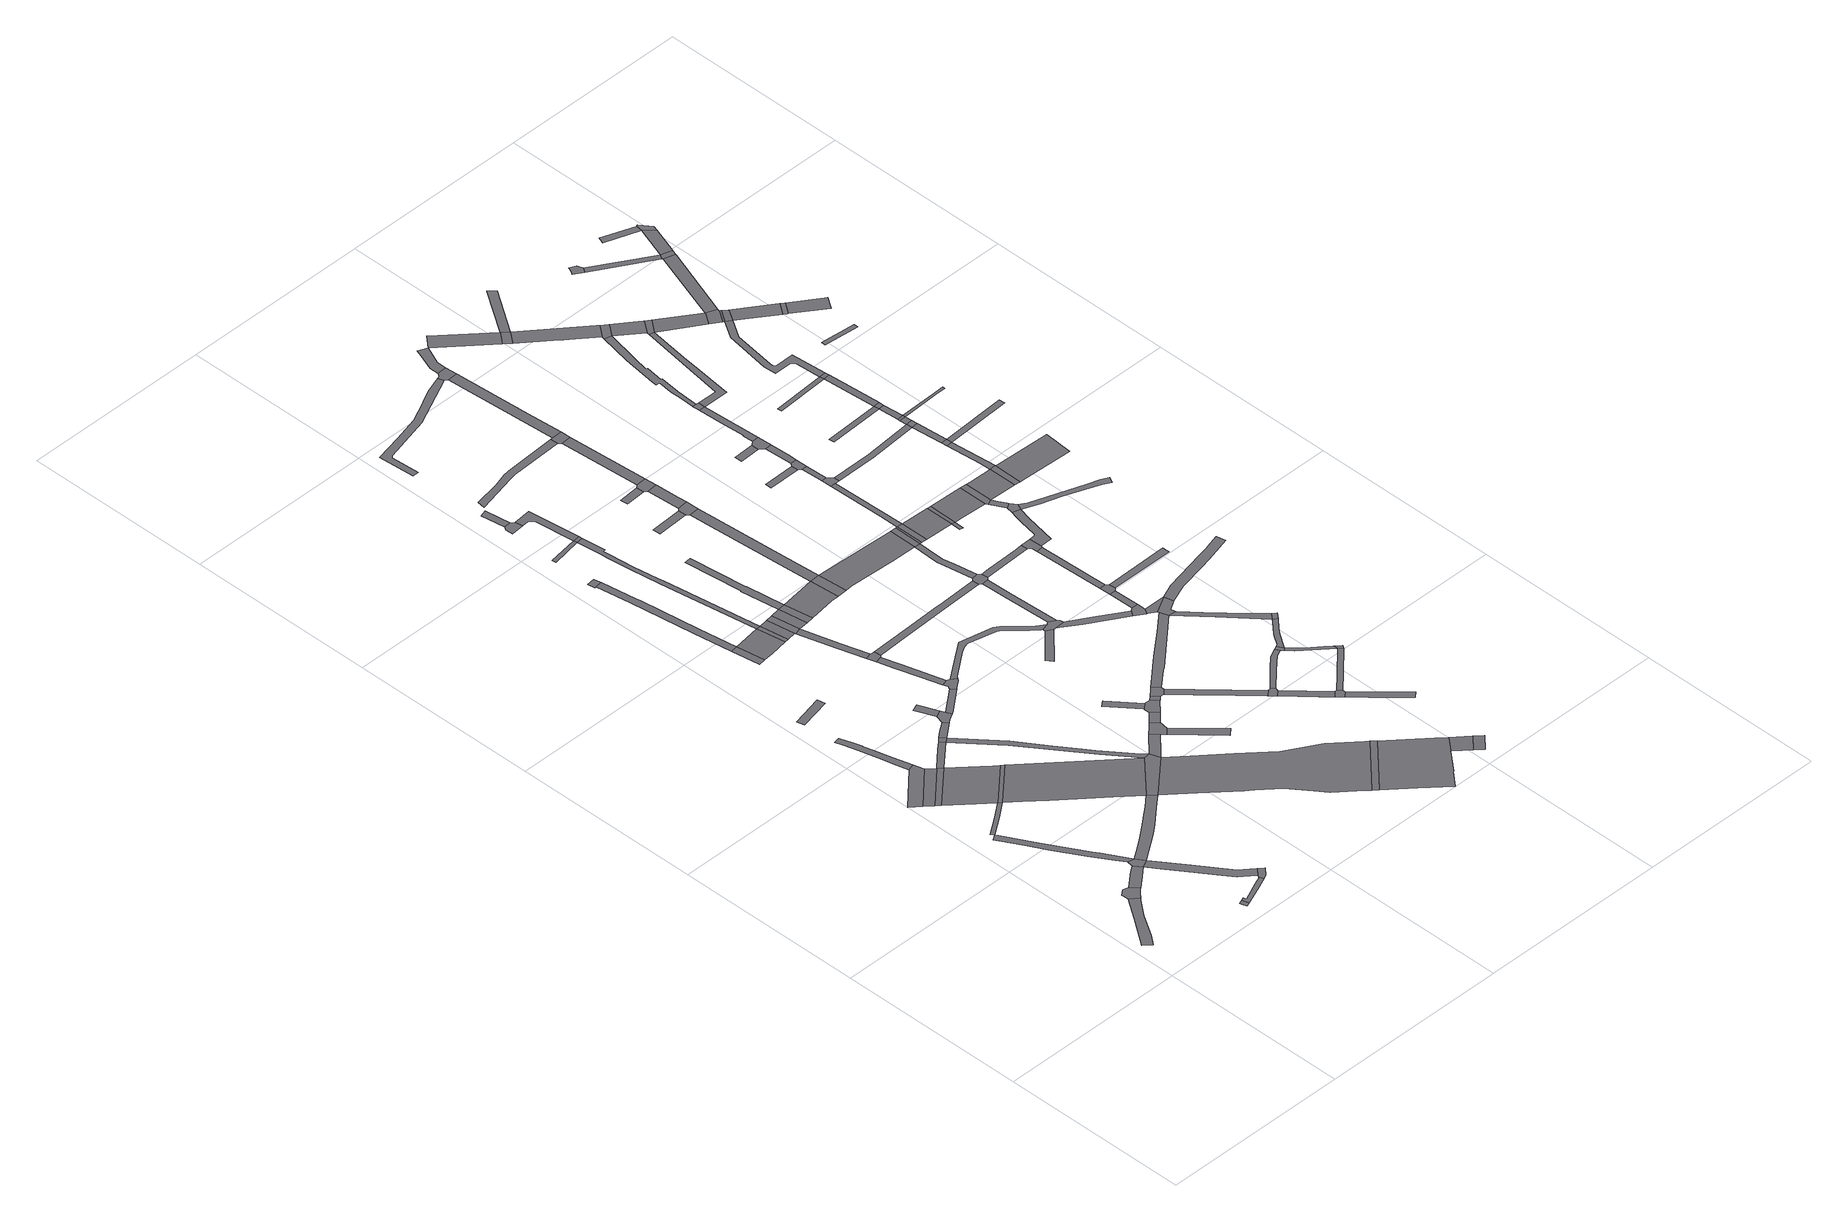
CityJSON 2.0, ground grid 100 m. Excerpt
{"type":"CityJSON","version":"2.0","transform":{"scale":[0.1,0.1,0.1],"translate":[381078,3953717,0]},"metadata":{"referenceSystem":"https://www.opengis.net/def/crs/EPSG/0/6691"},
"CityObjects":{
"road1":{"type":"Road","attributes":{"class":"1040","RoadStructureAttribute.sectionType":"1"},"geometry":[{"type":"MultiSurface","lod":"1","boundaries":[[[0,1,2,3,4,5,6,7]]]}]},
"road2":{"type":"Road","attributes":{"class":"1040","RoadStructureAttribute.sectionType":"4"},"geometry":[{"type":"MultiSurface","lod":"1","boundaries":[[[8,9,10,0,7,11,12,13,14]]]}]},
"road3":{"type":"Road","attributes":{"class":"1040","RoadStructureAttribute.sectionType":"1"},"geometry":[{"type":"MultiSurface","lod":"1","boundaries":[[[15,16,14,13,17,18]]]}]},
"road4":{"type":"Road","attributes":{"class":"1040","RoadStructureAttribute.sectionType":"1"},"geometry":[{"type":"MultiSurface","lod":"1","boundaries":[[[19,20,21,22,23,24,25,26,27,28,29,30,31,32]]]}]},
"road5":{"type":"Road","attributes":{"class":"1040","RoadStructureAttribute.sectionType":"1"},"geometry":[{"type":"MultiSurface","lod":"1","boundaries":[[[33,34,35,19,36,37]]]}]},
"road6":{"type":"Road","attributes":{"class":"1040","RoadStructureAttribute.sectionType":"4"},"geometry":[{"type":"MultiSurface","lod":"1","boundaries":[[[38,39,40,41,42]]]}]},
"road7":{"type":"Road","attributes":{"name":"都道8号","class":"1040","function":"3","usage":"1","RoadStructureAttribute.sectionType":"4"},"geometry":[{"type":"MultiSurface","lod":"1","boundaries":[[[43,44,45,46,47]]]}]},
"road8":{"type":"Road","attributes":{"class":"1040","RoadStructureAttribute.sectionType":"4"},"geometry":[{"type":"MultiSurface","lod":"1","boundaries":[[[26,15,18,48,27]]]}]},
"road9":{"type":"Road","attributes":{"name":"都道8号","class":"1040","function":"3","usage":"1","RoadStructureAttribute.sectionType":"1"},"geometry":[{"type":"MultiSurface","lod":"1","boundaries":[[[47,46,49,50]]]}]},
"road10":{"type":"Road","attributes":{"name":"都道8号","class":"1040","function":"3","usage":"1","RoadStructureAttribute.sectionType":"4"},"geometry":[{"type":"MultiSurface","lod":"1","boundaries":[[[50,49,51,52]]]}]},
"road11":{"type":"Road","attributes":{"class":"1040","RoadStructureAttribute.sectionType":"1"},"geometry":[{"type":"MultiSurface","lod":"1","boundaries":[[[53,54,55,56,38,42,57,58]]]}]},
"road12":{"type":"Road","attributes":{"class":"1040","RoadStructureAttribute.sectionType":"1"},"geometry":[{"type":"MultiSurface","lod":"1","boundaries":[[[48,18,59,60,61,62,63,64,65,66,67]]]}]},
"road13":{"type":"Road","attributes":{"class":"1040","RoadStructureAttribute.sectionType":"1"},"geometry":[{"type":"MultiSurface","lod":"1","boundaries":[[[68,69,70,71,72,73,44,43,74,75,76,77,78,79]]]}]},
"road14":{"type":"Road","attributes":{"name":"都道8号","class":"1040","function":"3","usage":"1","RoadStructureAttribute.sectionType":"1"},"geometry":[{"type":"MultiSurface","lod":"1","boundaries":[[[52,51,80,33,81,82]]]}]},
"road15":{"type":"Road","attributes":{"name":"都道8号","class":"1040","function":"3","usage":"1","RoadStructureAttribute.sectionType":"4"},"geometry":[{"type":"MultiSurface","lod":"1","boundaries":[[[81,33,37,83,84]]]}]},
"road16":{"type":"Road","attributes":{"class":"1040","RoadStructureAttribute.sectionType":"4"},"geometry":[{"type":"MultiSurface","lod":"1","boundaries":[[[65,64,53,58,85,86]]]}]},
"road17":{"type":"Road","attributes":{"class":"1040","RoadStructureAttribute.sectionType":"1"},"geometry":[{"type":"MultiSurface","lod":"1","boundaries":[[[87,88,89,90,91,92,93,27,48,94,95,96,97]]]}]},
"road18":{"type":"Road","attributes":{"class":"1040","RoadStructureAttribute.sectionType":"1"},"geometry":[{"type":"MultiSurface","lod":"1","boundaries":[[[98,99,100,101]]]}]},
"road19":{"type":"Road","attributes":{"class":"1040","RoadStructureAttribute.sectionType":"1"},"geometry":[{"type":"MultiSurface","lod":"1","boundaries":[[[102,103,104,50,52,105,106]]]}]},
"road20":{"type":"Road","attributes":{"class":"1040","RoadStructureAttribute.sectionType":"4"},"geometry":[{"type":"MultiSurface","lod":"1","boundaries":[[[107,108,102,106,109]]]}]},
"road21":{"type":"Road","attributes":{"name":"都道8号","class":"1040","function":"3","usage":"1","RoadStructureAttribute.sectionType":"1"},"geometry":[{"type":"MultiSurface","lod":"1","boundaries":[[[84,83,110,111,112,113,87,114,115]]]}]},
"road22":{"type":"Road","attributes":{"class":"1040","RoadStructureAttribute.sectionType":"1"},"geometry":[{"type":"MultiSurface","lod":"1","boundaries":[[[116,117,118,107,109,119]]]}]},
"road23":{"type":"Road","attributes":{"name":"都道8号","class":"1040","function":"3","usage":"1","RoadStructureAttribute.sectionType":"4"},"geometry":[{"type":"MultiSurface","lod":"1","boundaries":[[[120,121,122,123]]]}]},
"road24":{"type":"Road","attributes":{"class":"1040","RoadStructureAttribute.sectionType":"1"},"geometry":[{"type":"MultiSurface","lod":"1","boundaries":[[[124,125,126,127,128,129]]]}]},
"road25":{"type":"Road","attributes":{"class":"1040","RoadStructureAttribute.sectionType":"4"},"geometry":[{"type":"MultiSurface","lod":"1","boundaries":[[[128,127,116,119,130,131,132]]]}]},
"road26":{"type":"Road","attributes":{"class":"1040","RoadStructureAttribute.sectionType":"1"},"geometry":[{"type":"MultiSurface","lod":"1","boundaries":[[[109,106,133,134,114,135,136,137,138,139,140]]]}]},
"road27":{"type":"Road","attributes":{"class":"1040","RoadStructureAttribute.sectionType":"1"},"geometry":[{"type":"MultiSurface","lod":"1","boundaries":[[[141,142,143,144,121,120,145,146,147]]]}]},
"road28":{"type":"Road","attributes":{"name":"都道8号","class":"1040","function":"3","usage":"1","RoadStructureAttribute.sectionType":"1"},"geometry":[{"type":"MultiSurface","lod":"1","boundaries":[[[148,120,123,149,150]]]}]},
"road29":{"type":"Road","attributes":{"name":"都道8号","class":"1040","function":"3","usage":"1","RoadStructureAttribute.sectionType":"4"},"geometry":[{"type":"MultiSurface","lod":"1","boundaries":[[[135,114,87,97,151]]]}]},
"road30":{"type":"Road","attributes":{"class":"1040","RoadStructureAttribute.sectionType":"4"},"geometry":[{"type":"MultiSurface","lod":"1","boundaries":[[[152,153,154,142,141]]]}]},
"road31":{"type":"Road","attributes":{"class":"1040","RoadStructureAttribute.sectionType":"1"},"geometry":[{"type":"MultiSurface","lod":"1","boundaries":[[[155,156,132,131,157,158]]]}]},
"road32":{"type":"Road","attributes":{"name":"都道8号","class":"1040","function":"3","usage":"1","RoadStructureAttribute.sectionType":"4"},"geometry":[{"type":"MultiSurface","lod":"1","boundaries":[[[159,148,150,160]]]}]},
"road33":{"type":"Road","attributes":{"name":"都道8号","class":"1040","function":"3","usage":"1","RoadStructureAttribute.sectionType":"1"},"geometry":[{"type":"MultiSurface","lod":"1","boundaries":[[[161,159,160,162]]]}]},
"road34":{"type":"Road","attributes":{"class":"1040","RoadStructureAttribute.sectionType":"1"},"geometry":[{"type":"MultiSurface","lod":"1","boundaries":[[[163,164,165,166,167,168,169]]]}]},
"road35":{"type":"Road","attributes":{"class":"1040","RoadStructureAttribute.sectionType":"1"},"geometry":[{"type":"MultiSurface","lod":"1","boundaries":[[[170,171,172,173,174,175]]]}]},
"road36":{"type":"Road","attributes":{"class":"1040","RoadStructureAttribute.sectionType":"4"},"geometry":[{"type":"MultiSurface","lod":"1","boundaries":[[[175,174,164,163,176,177,178]]]}]},
"road37":{"type":"Road","attributes":{"class":"1040","RoadStructureAttribute.sectionType":"1"},"geometry":[{"type":"MultiSurface","lod":"1","boundaries":[[[179,180,181,182]]]}]},
"road38":{"type":"Road","attributes":{"class":"1040","RoadStructureAttribute.sectionType":"4"},"geometry":[{"type":"MultiSurface","lod":"1","boundaries":[[[168,167,183,155,158,184,185,186,187]]]}]},
"road39":{"type":"Road","attributes":{"name":"都道8号","class":"1040","function":"3","usage":"1","RoadStructureAttribute.sectionType":"4"},"geometry":[{"type":"MultiSurface","lod":"1","boundaries":[[[188,161,162,172,171]]]}]},
"road40":{"type":"Road","attributes":{"class":"1040","RoadStructureAttribute.sectionType":"1"},"geometry":[{"type":"MultiSurface","lod":"1","boundaries":[[[189,182,190,191,192,193,148,159,194,195,196,197,198,199]]]}]},
"road41":{"type":"Road","attributes":{"class":"1040","RoadStructureAttribute.sectionType":"4"},"geometry":[{"type":"MultiSurface","lod":"1","boundaries":[[[200,201,202,203,204,205,206]]]}]},
"road42":{"type":"Road","attributes":{"class":"1040","RoadStructureAttribute.sectionType":"1"},"geometry":[{"type":"MultiSurface","lod":"1","boundaries":[[[207,135,151,208,209,210,211,212]]]}]},
"road43":{"type":"Road","attributes":{"name":"都道8号","class":"1040","function":"3","usage":"1","RoadStructureAttribute.sectionType":"1"},"geometry":[{"type":"MultiSurface","lod":"1","boundaries":[[[213,188,171,214]]]}]},
"road44":{"type":"Road","attributes":{"class":"1040","RoadStructureAttribute.sectionType":"1"},"geometry":[{"type":"MultiSurface","lod":"1","boundaries":[[[215,216,201,200]]]}]},
"road45":{"type":"Road","attributes":{"class":"1040","RoadStructureAttribute.sectionType":"1"},"geometry":[{"type":"MultiSurface","lod":"1","boundaries":[[[217,206,205,218,219,179,220]]]}]},
"road46":{"type":"Road","attributes":{"class":"1040","RoadStructureAttribute.sectionType":"4"},"geometry":[{"type":"MultiSurface","lod":"1","boundaries":[[[220,179,182,189]]]}]},
"road47":{"type":"Road","attributes":{"name":"都道8号","class":"1040","function":"3","usage":"1","RoadStructureAttribute.sectionType":"4"},"geometry":[{"type":"MultiSurface","lod":"1","boundaries":[[[221,213,214,222]]]}]},
"road48":{"type":"Road","attributes":{"name":"都道8号","class":"1040","function":"3","usage":"1","RoadStructureAttribute.sectionType":"1"},"geometry":[{"type":"MultiSurface","lod":"1","boundaries":[[[151,97,223,224,225,226,227,228,229,230,231,232,233,234,235,236]]]}]},
"road49":{"type":"Road","attributes":{"class":"1040","RoadStructureAttribute.sectionType":"4"},"geometry":[{"type":"MultiSurface","lod":"1","boundaries":[[[237,238,207,212,239,240,241]]]}]},
"road50":{"type":"Road","attributes":{"class":"1040","RoadStructureAttribute.sectionType":"1"},"geometry":[{"type":"MultiSurface","lod":"1","boundaries":[[[242,243,244,245,213,221,246,247]]]}]},
"road51":{"type":"Road","attributes":{"name":"都道8号","class":"1040","function":"3","usage":"1","RoadStructureAttribute.sectionType":"1"},"geometry":[{"type":"MultiSurface","lod":"1","boundaries":[[[248,221,222,249,250]]]}]},
"road52":{"type":"Road","attributes":{"class":"1040","RoadStructureAttribute.sectionType":"1"},"geometry":[{"type":"MultiSurface","lod":"1","boundaries":[[[251,237,241,252]]]}]},
"road53":{"type":"Road","attributes":{"class":"1040","RoadStructureAttribute.sectionType":"1"},"geometry":[{"type":"MultiSurface","lod":"1","boundaries":[[[240,239,253,254]]]}]},
"road54":{"type":"Road","attributes":{"class":"1040","RoadStructureAttribute.sectionType":"1"},"geometry":[{"type":"MultiSurface","lod":"1","boundaries":[[[255,256,257,258]]]}]},
"road55":{"type":"Road","attributes":{"class":"1040","RoadStructureAttribute.sectionType":"4"},"geometry":[{"type":"MultiSurface","lod":"1","boundaries":[[[258,257,259,251,252,260,261,262]]]}]},
"road56":{"type":"Road","attributes":{"class":"1040","RoadStructureAttribute.sectionType":"1"},"geometry":[{"type":"MultiSurface","lod":"1","boundaries":[[[263,264,187,186,265,266,267,268,269,270,271,272,273,274,275,276,277,278,279]]]}]},
"road57":{"type":"Road","attributes":{"class":"1040","RoadStructureAttribute.sectionType":"1"},"geometry":[{"type":"MultiSurface","lod":"1","boundaries":[[[280,262,261,281]]]}]},
"road58":{"type":"Road","attributes":{"name":"都道8号","class":"1040","function":"3","usage":"1","RoadStructureAttribute.sectionType":"4"},"geometry":[{"type":"MultiSurface","lod":"1","boundaries":[[[282,248,250,283]]]}]},
"road59":{"type":"Road","attributes":{"class":"1040","RoadStructureAttribute.sectionType":"1"},"geometry":[{"type":"MultiSurface","lod":"1","boundaries":[[[284,285,286,287,288,177,176,289,290,291]]]}]},
"road60":{"type":"Road","attributes":{"class":"1040","RoadStructureAttribute.sectionType":"4"},"geometry":[{"type":"MultiSurface","lod":"1","boundaries":[[[292,293,280,281,294,295,296]]]}]},
"road61":{"type":"Road","attributes":{"class":"1040","RoadStructureAttribute.sectionType":"1"},"geometry":[{"type":"MultiSurface","lod":"1","boundaries":[[[297,298,299,300,301,302,303,304,305]]]}]},
"road62":{"type":"Road","attributes":{"name":"都道8号","class":"1040","function":"3","usage":"1","RoadStructureAttribute.sectionType":"4"},"geometry":[{"type":"MultiSurface","lod":"1","boundaries":[[[231,230,306,307]]]}]},
"road63":{"type":"Road","attributes":{"class":"1040","RoadStructureAttribute.sectionType":"1"},"geometry":[{"type":"MultiSurface","lod":"1","boundaries":[[[308,309,310,311]]]}]},
"road64":{"type":"Road","attributes":{"class":"1040","RoadStructureAttribute.sectionType":"1"},"geometry":[{"type":"MultiSurface","lod":"1","boundaries":[[[312,313,314,315,316,248,282,317,318]]]}]},
"road65":{"type":"Road","attributes":{"class":"1040","RoadStructureAttribute.sectionType":"1"},"geometry":[{"type":"MultiSurface","lod":"1","boundaries":[[[319,320,321,322]]]}]},
"road66":{"type":"Road","attributes":{"class":"1040","RoadStructureAttribute.sectionType":"1"},"geometry":[{"type":"MultiSurface","lod":"1","boundaries":[[[323,324,325,326,327,328,329,330,331,332,333,334,335]]]}]},
"road67":{"type":"Road","attributes":{"name":"都道8号","class":"1040","function":"3","usage":"1","RoadStructureAttribute.sectionType":"1"},"geometry":[{"type":"MultiSurface","lod":"1","boundaries":[[[307,306,336,337,338,339,340,341,342,343,344,345,346,347]]]}]},
"road68":{"type":"Road","attributes":{"class":"1040","RoadStructureAttribute.sectionType":"1"},"geometry":[{"type":"MultiSurface","lod":"1","boundaries":[[[348,349,350,351]]]}]},
"road69":{"type":"Road","attributes":{"class":"1040","RoadStructureAttribute.sectionType":"1"},"geometry":[{"type":"MultiSurface","lod":"1","boundaries":[[[295,294,352,353,354,355,356]]]}]},
"road70":{"type":"Road","attributes":{"class":"1040","RoadStructureAttribute.sectionType":"4"},"geometry":[{"type":"MultiSurface","lod":"1","boundaries":[[[357,358,308,311,313,312]]]}]},
"road71":{"type":"Road","attributes":{"class":"1040","RoadStructureAttribute.sectionType":"1"},"geometry":[{"type":"MultiSurface","lod":"1","boundaries":[[[359,360,358,357,361]]]}]},
"road72":{"type":"Road","attributes":{"class":"1040","RoadStructureAttribute.sectionType":"4"},"geometry":[{"type":"MultiSurface","lod":"1","boundaries":[[[362,274,273,319,322,363,364,365,366]]]}]},
"road73":{"type":"Road","attributes":{"class":"1040","RoadStructureAttribute.sectionType":"4"},"geometry":[{"type":"MultiSurface","lod":"1","boundaries":[[[367,368,348,351,360,359]]]}]},
"road74":{"type":"Road","attributes":{"name":"都道8号","class":"1040","function":"3","usage":"1","RoadStructureAttribute.sectionType":"1"},"geometry":[{"type":"MultiSurface","lod":"1","boundaries":[[[282,283,369,370,371,372,373]]]}]},
"road75":{"type":"Road","attributes":{"class":"1040","RoadStructureAttribute.sectionType":"4"},"geometry":[{"type":"MultiSurface","lod":"1","boundaries":[[[374,375,376,355,354,377,378,379,380,381]]]}]},
"road76":{"type":"Road","attributes":{"class":"1040","RoadStructureAttribute.sectionType":"1"},"geometry":[{"type":"MultiSurface","lod":"1","boundaries":[[[382,383,384,385,292,296,386,387,388,389]]]}]},
"road77":{"type":"Road","attributes":{"class":"1040","RoadStructureAttribute.sectionType":"1"},"geometry":[{"type":"MultiSurface","lod":"1","boundaries":[[[390,391,368,367]]]}]},
"road78":{"type":"Road","attributes":{"class":"1040","RoadStructureAttribute.sectionType":"1"},"geometry":[{"type":"MultiSurface","lod":"1","boundaries":[[[392,393,394,362,366,395]]]}]},
"road79":{"type":"Road","attributes":{"class":"1040","RoadStructureAttribute.sectionType":"1"},"geometry":[{"type":"MultiSurface","lod":"1","boundaries":[[[380,379,396,397,398]]]}]},
"road80":{"type":"Road","attributes":{"class":"1040","RoadStructureAttribute.sectionType":"1"},"geometry":[{"type":"MultiSurface","lod":"1","boundaries":[[[364,363,399,400,401,402,403]]]}]},
"road81":{"type":"Road","attributes":{"class":"1040","RoadStructureAttribute.sectionType":"4"},"geometry":[{"type":"MultiSurface","lod":"1","boundaries":[[[404,405,297,305,391,390]]]}]},
"road82":{"type":"Road","attributes":{"name":"都道8号","class":"1040","function":"3","RoadStructureAttribute.sectionType":"1"},"geometry":[{"type":"MultiSurface","lod":"1","boundaries":[[[346,345,406,407,408]]]}]},
"road83":{"type":"Road","attributes":{"class":"1040","RoadStructureAttribute.sectionType":"4"},"geometry":[{"type":"MultiSurface","lod":"1","boundaries":[[[409,410,284,291,393,392,411,412]]]}]},
"road84":{"type":"Road","attributes":{"class":"1040","RoadStructureAttribute.sectionType":"1"},"geometry":[{"type":"MultiSurface","lod":"1","boundaries":[[[413,371,414,415,416,410,409,417,418,419,420]]]}]},
"road85":{"type":"Road","attributes":{"name":"都道8号","class":"1040","function":"3","RoadStructureAttribute.sectionType":"4"},"geometry":[{"type":"MultiSurface","lod":"1","boundaries":[[[408,407,421,422,423]]]}]},
"road86":{"type":"Road","attributes":{"class":"1040","RoadStructureAttribute.sectionType":"4"},"geometry":[{"type":"MultiSurface","lod":"1","boundaries":[[[424,398,397,425,426,427]]]}]},
"road87":{"type":"Road","attributes":{"class":"1040","RoadStructureAttribute.sectionType":"1"},"geometry":[{"type":"MultiSurface","lod":"1","boundaries":[[[428,429,430,431,432,374,381,433,434,435,436]]]}]},
"road88":{"type":"Road","attributes":{"class":"1040","RoadStructureAttribute.sectionType":"1"},"geometry":[{"type":"MultiSurface","lod":"1","boundaries":[[[437,438,405,404,439]]]}]},
"road89":{"type":"Road","attributes":{"name":"都道8号","class":"1040","function":"3","usage":"1","RoadStructureAttribute.sectionType":"4"},"geometry":[{"type":"MultiSurface","lod":"1","boundaries":[[[372,371,413,440]]]}]},
"road90":{"type":"Road","attributes":{"name":"都道8号","class":"1040","function":"3","usage":"1","RoadStructureAttribute.sectionType":"1"},"geometry":[{"type":"MultiSurface","lod":"1","boundaries":[[[440,413,441,442]]]}]},
"road91":{"type":"Road","attributes":{"class":"1040","RoadStructureAttribute.sectionType":"1"},"geometry":[{"type":"MultiSurface","lod":"1","boundaries":[[[426,425,443,444,445,446]]]}]},
"road92":{"type":"Road","attributes":{"class":"1040","RoadStructureAttribute.sectionType":"4"},"geometry":[{"type":"MultiSurface","lod":"1","boundaries":[[[447,448,402,401,449,450]]]}]},
"road93":{"type":"Road","attributes":{"class":"1040","RoadStructureAttribute.sectionType":"4"},"geometry":[{"type":"MultiSurface","lod":"1","boundaries":[[[451,452,453,323,335,438,437]]]}]},
"road94":{"type":"Road","attributes":{"name":"都道8号","class":"1040","function":"3","usage":"1","RoadStructureAttribute.sectionType":"4"},"geometry":[{"type":"MultiSurface","lod":"1","boundaries":[[[442,441,454,455]]]}]},
"road95":{"type":"Road","attributes":{"class":"1040","RoadStructureAttribute.sectionType":"1"},"geometry":[{"type":"MultiSurface","lod":"1","boundaries":[[[456,457,458,412,411,459,460]]]}]},
"road96":{"type":"Road","attributes":{"class":"1040","RoadStructureAttribute.sectionType":"1"},"geometry":[{"type":"MultiSurface","lod":"1","boundaries":[[[461,462,448,447]]]}]},
"road97":{"type":"Road","attributes":{"class":"1040","RoadStructureAttribute.sectionType":"4"},"geometry":[{"type":"MultiSurface","lod":"1","boundaries":[[[463,428,436,464,465]]]}]},
"road98":{"type":"Road","attributes":{"class":"1040","RoadStructureAttribute.sectionType":"1"},"geometry":[{"type":"MultiSurface","lod":"1","boundaries":[[[466,467,468,452,451,469,470]]]}]},
"road99":{"type":"Road","attributes":{"class":"1040","RoadStructureAttribute.sectionType":"1"},"geometry":[{"type":"MultiSurface","lod":"1","boundaries":[[[471,472,424,427,473,474]]]}]},
"road100":{"type":"Road","attributes":{"class":"1040","RoadStructureAttribute.sectionType":"1"},"geometry":[{"type":"MultiSurface","lod":"1","boundaries":[[[450,449,475,476,477,478]]]}]},
"road101":{"type":"Road","attributes":{"class":"1040","RoadStructureAttribute.sectionType":"4"},"geometry":[{"type":"MultiSurface","lod":"1","boundaries":[[[479,480,462,461,481,482,483]]]}]},
"road102":{"type":"Road","attributes":{"class":"1040","RoadStructureAttribute.sectionType":"1"},"geometry":[{"type":"MultiSurface","lod":"1","boundaries":[[[484,485,486,487]]]}]},
"road103":{"type":"Road","attributes":{"class":"1040","RoadStructureAttribute.sectionType":"1"},"geometry":[{"type":"MultiSurface","lod":"1","boundaries":[[[488,489,490,442,455]]]}]},
"road104":{"type":"Road","attributes":{"class":"1040","RoadStructureAttribute.sectionType":"4"},"geometry":[{"type":"MultiSurface","lod":"1","boundaries":[[[477,476,382,389,491,492,493]]]}]},
"road105":{"type":"Road","attributes":{"name":"都道8号","class":"1040","function":"3","usage":"1","RoadStructureAttribute.sectionType":"1"},"geometry":[{"type":"MultiSurface","lod":"1","boundaries":[[[455,454,494,495]]]}]},
"road106":{"type":"Road","attributes":{"class":"1040","RoadStructureAttribute.sectionType":"1"},"geometry":[{"type":"MultiSurface","lod":"1","boundaries":[[[496,497,480,479]]]}]},
"road107":{"type":"Road","attributes":{"class":"1040","RoadStructureAttribute.sectionType":"1"},"geometry":[{"type":"MultiSurface","lod":"1","boundaries":[[[465,464,498,471,499,500,501,502]]]}]},
"road108":{"type":"Road","attributes":{"class":"1040","RoadStructureAttribute.sectionType":"1"},"geometry":[{"type":"MultiSurface","lod":"1","boundaries":[[[494,503,504,505]]]}]},
"road109":{"type":"Road","attributes":{"class":"1040","RoadStructureAttribute.sectionType":"1"},"geometry":[{"type":"MultiSurface","lod":"1","boundaries":[[[389,506,507,508,509,510,511,512,491]]]}]},
"road110":{"type":"Road","attributes":{"class":"1040","RoadStructureAttribute.sectionType":"1"},"geometry":[{"type":"MultiSurface","lod":"1","boundaries":[[[513,514,515,516]]]}]},
"road111":{"type":"Road","attributes":{"class":"1040","RoadStructureAttribute.sectionType":"4"},"geometry":[{"type":"MultiSurface","lod":"1","boundaries":[[[517,518,489,488,519,520]]]}]},
"road112":{"type":"Road","attributes":{"class":"1040","RoadStructureAttribute.sectionType":"1"},"geometry":[{"type":"MultiSurface","lod":"1","boundaries":[[[508,521,522,523,524,463,465,525,526,527]]]}]},
"road113":{"type":"Road","attributes":{"class":"1040","RoadStructureAttribute.sectionType":"1"},"geometry":[{"type":"MultiSurface","lod":"1","boundaries":[[[528,529,530,518,517]]]}]},
"road114":{"type":"Road","attributes":{"name":"都道8号","class":"1040","function":"3","usage":"1","RoadStructureAttribute.sectionType":"4"},"geometry":[{"type":"MultiSurface","lod":"1","boundaries":[[[495,494,505,531]]]}]},
"road115":{"type":"Road","attributes":{"class":"1040","RoadStructureAttribute.sectionType":"4"},"geometry":[{"type":"MultiSurface","lod":"1","boundaries":[[[532,456,460,533,497,496,534]]]}]},
"road116":{"type":"Road","attributes":{"class":"1040","RoadStructureAttribute.sectionType":"4"},"geometry":[{"type":"MultiSurface","lod":"1","boundaries":[[[535,536,484,487,529,528]]]}]},
"road117":{"type":"Road","attributes":{"class":"1040","RoadStructureAttribute.sectionType":"4"},"geometry":[{"type":"MultiSurface","lod":"1","boundaries":[[[499,471,474,537]]]}]},
"road118":{"type":"Road","attributes":{"class":"1040","RoadStructureAttribute.sectionType":"1"},"geometry":[{"type":"MultiSurface","lod":"1","boundaries":[[[538,539,536,535,540]]]}]},
"road119":{"type":"Road","attributes":{"class":"1040","RoadStructureAttribute.sectionType":"4"},"geometry":[{"type":"MultiSurface","lod":"1","boundaries":[[[541,542,543,513,516,539,538]]]}]},
"road120":{"type":"Road","attributes":{"class":"1040","RoadStructureAttribute.sectionType":"1"},"geometry":[{"type":"MultiSurface","lod":"1","boundaries":[[[544,470,545,546,547]]]}]},
"road121":{"type":"Road","attributes":{"class":"1040","RoadStructureAttribute.sectionType":"4"},"geometry":[{"type":"MultiSurface","lod":"1","boundaries":[[[509,508,527,548]]]}]},
"road122":{"type":"Road","attributes":{"class":"1040","RoadStructureAttribute.sectionType":"1"},"geometry":[{"type":"MultiSurface","lod":"1","boundaries":[[[549,482,481,550]]]}]},
"road123":{"type":"Road","attributes":{"name":"都道8号","class":"1040","function":"3","usage":"1","RoadStructureAttribute.sectionType":"1"},"geometry":[{"type":"MultiSurface","lod":"1","boundaries":[[[531,505,551,552,553]]]}]},
"road124":{"type":"Road","attributes":{"class":"1040","RoadStructureAttribute.sectionType":"1"},"geometry":[{"type":"MultiSurface","lod":"1","boundaries":[[[554,555,556,557,558,532,534,559,560,561]]]}]},
"road125":{"type":"Road","attributes":{"class":"1040","RoadStructureAttribute.sectionType":"1"},"geometry":[{"type":"MultiSurface","lod":"1","boundaries":[[[562,563,564,565,566,542,541,567]]]}]},
"road126":{"type":"Road","attributes":{"class":"1040","RoadStructureAttribute.sectionType":"4"},"geometry":[{"type":"MultiSurface","lod":"1","boundaries":[[[568,569,570,563,562,571,572]]]}]},
"road127":{"type":"Road","attributes":{"class":"1040","RoadStructureAttribute.sectionType":"4"},"geometry":[{"type":"MultiSurface","lod":"1","boundaries":[[[546,545,573,574,575]]]}]},
"road128":{"type":"Road","attributes":{"class":"1040","RoadStructureAttribute.sectionType":"1"},"geometry":[{"type":"MultiSurface","lod":"1","boundaries":[[[576,577,578,579,580,581]]]}]},
"road129":{"type":"Road","attributes":{"class":"1040","RoadStructureAttribute.sectionType":"4"},"geometry":[{"type":"MultiSurface","lod":"1","boundaries":[[[579,578,554,561,582]]]}]},
"road130":{"type":"Road","attributes":{"name":"都道8号","class":"1040","function":"3","usage":"1","RoadStructureAttribute.sectionType":"4"},"geometry":[{"type":"MultiSurface","lod":"1","boundaries":[[[553,552,577,576,583]]]}]},
"road131":{"type":"Road","attributes":{"class":"1040","RoadStructureAttribute.sectionType":"1"},"geometry":[{"type":"MultiSurface","lod":"1","boundaries":[[[584,585,586,587,588,477,493,589,590,591,592,593]]]}]},
"road132":{"type":"Road","attributes":{"class":"1040","RoadStructureAttribute.sectionType":"1"},"geometry":[{"type":"MultiSurface","lod":"1","boundaries":[[[594,595,520,519,596,597]]]}]},
"road133":{"type":"Road","attributes":{"class":"1040","RoadStructureAttribute.sectionType":"1"},"geometry":[{"type":"MultiSurface","lod":"1","boundaries":[[[598,599,600,601,602,603,604,568,572,605,606,607,608,609,610,611]]]}]},
"road134":{"type":"Road","attributes":{"name":"都道8号","class":"1040","function":"3","usage":"1","RoadStructureAttribute.sectionType":"1"},"geometry":[{"type":"MultiSurface","lod":"1","boundaries":[[[583,576,612,613,614]]]}]},
"road135":{"type":"Road","attributes":{"class":"1040","RoadStructureAttribute.sectionType":"1"},"geometry":[{"type":"MultiSurface","lod":"1","boundaries":[[[575,574,615,616,617,618,619,620,621]]]}]},
"road136":{"type":"Road","attributes":{"class":"1040","RoadStructureAttribute.sectionType":"1"},"geometry":[{"type":"MultiSurface","lod":"1","boundaries":[[[622,546,575,623]]]}]},
"road137":{"type":"Road","attributes":{"class":"1040","RoadStructureAttribute.sectionType":"1"},"geometry":[{"type":"MultiSurface","lod":"1","boundaries":[[[624,625,626,571,562,627,628,629,630,631]]]}]},
"road138":{"type":"Road","attributes":{"class":"1040","RoadStructureAttribute.sectionType":"1"},"geometry":[{"type":"MultiSurface","lod":"1","boundaries":[[[632,633,634,635]]]}]},
"road139":{"type":"Road","attributes":{"name":"都道8号","class":"1040","function":"3","usage":"1","RoadStructureAttribute.sectionType":"4"},"geometry":[{"type":"MultiSurface","lod":"1","boundaries":[[[636,613,612,637,638]]]}]},
"road140":{"type":"Road","attributes":{"class":"1040","RoadStructureAttribute.sectionType":"1"},"geometry":[{"type":"MultiSurface","lod":"1","boundaries":[[[582,561,639,640,641,642,643,644,645,646,647,648,649]]]}]},
"road141":{"type":"Road","attributes":{"class":"1040","RoadStructureAttribute.sectionType":"1"},"geometry":[{"type":"MultiSurface","lod":"1","boundaries":[[[650,651,652,653,613,636]]]}]},
"road142":{"type":"Road","attributes":{"class":"1040","RoadStructureAttribute.sectionType":"4"},"geometry":[{"type":"MultiSurface","lod":"1","boundaries":[[[619,618,598,611,654]]]}]},
"road143":{"type":"Road","attributes":{"class":"1040","RoadStructureAttribute.sectionType":"1"},"geometry":[{"type":"MultiSurface","lod":"1","boundaries":[[[655,656,657,658]]]}]},
"road144":{"type":"Road","attributes":{"class":"1040","RoadStructureAttribute.sectionType":"4"},"geometry":[{"type":"MultiSurface","lod":"1","boundaries":[[[659,660,651,650]]]}]},
"road145":{"type":"Road","attributes":{"class":"1040","RoadStructureAttribute.sectionType":"1"},"geometry":[{"type":"MultiSurface","lod":"1","boundaries":[[[661,597,660,659]]]}]},
"road146":{"type":"Road","attributes":{"class":"1040","RoadStructureAttribute.sectionType":"1"},"geometry":[{"type":"MultiSurface","lod":"1","boundaries":[[[654,611,662,663,664]]]}]},
"road147":{"type":"Road","attributes":{"class":"1040","RoadStructureAttribute.sectionType":"4"},"geometry":[{"type":"MultiSurface","lod":"1","boundaries":[[[665,594,597,661]]]}]},
"road148":{"type":"Road","attributes":{"class":"1040","RoadStructureAttribute.sectionType":"1"},"geometry":[{"type":"MultiSurface","lod":"1","boundaries":[[[666,667,594,665]]]}]},
"road149":{"type":"Road","attributes":{"class":"1040","RoadStructureAttribute.sectionType":"4"},"geometry":[{"type":"MultiSurface","lod":"1","boundaries":[[[668,669,667,666]]]}]},
"road150":{"type":"Road","attributes":{"class":"1040","RoadStructureAttribute.sectionType":"1"},"geometry":[{"type":"MultiSurface","lod":"1","boundaries":[[[670,635,669,668]]]}]},
"road151":{"type":"Road","attributes":{"class":"1040","RoadStructureAttribute.sectionType":"4"},"geometry":[{"type":"MultiSurface","lod":"1","boundaries":[[[671,632,635,670]]]}]},
"road152":{"type":"Road","attributes":{"name":"都道8号","class":"1040","function":"3","usage":"1","RoadStructureAttribute.sectionType":"1"},"geometry":[{"type":"MultiSurface","lod":"1","boundaries":[[[638,637,672,673,674]]]}]},
"road153":{"type":"Road","attributes":{"class":"1040","RoadStructureAttribute.sectionType":"4"},"geometry":[{"type":"MultiSurface","lod":"1","boundaries":[[[663,662,624,631,675]]]}]},
"road154":{"type":"Road","attributes":{"class":"1040","RoadStructureAttribute.sectionType":"1"},"geometry":[{"type":"MultiSurface","lod":"1","boundaries":[[[676,658,632,671]]]}]},
"road155":{"type":"Road","attributes":{"class":"1040","RoadStructureAttribute.sectionType":"4"},"geometry":[{"type":"MultiSurface","lod":"1","boundaries":[[[677,655,658,676]]]}]},
"road156":{"type":"Road","attributes":{"class":"1040","RoadStructureAttribute.sectionType":"1"},"geometry":[{"type":"MultiSurface","lod":"1","boundaries":[[[678,679,680,681,682,683,684,685,655,677,686,687,688,689,690,691]]]}]},
"road157":{"type":"Road","attributes":{"class":"1040","RoadStructureAttribute.sectionType":"1"},"geometry":[{"type":"MultiSurface","lod":"1","boundaries":[[[675,631,692,693]]]}]},
"road158":{"type":"Road","attributes":{"class":"1040","RoadStructureAttribute.sectionType":"1"},"geometry":[{"type":"MultiSurface","lod":"1","boundaries":[[[694,659,650,695]]]}]},
"road159":{"type":"Road","attributes":{"class":"1040","RoadStructureAttribute.sectionType":"1"},"geometry":[{"type":"MultiSurface","lod":"1","boundaries":[[[696,697,668,666,698,699]]]}]},
"road160":{"type":"Road","attributes":{"class":"1040","RoadStructureAttribute.sectionType":"4"},"geometry":[{"type":"MultiSurface","lod":"1","boundaries":[[[700,701,702,703,704,705]]]}]},
"road161":{"type":"Road","attributes":{"class":"1040","RoadStructureAttribute.sectionType":"4"},"geometry":[{"type":"MultiSurface","lod":"1","boundaries":[[[693,692,706,707,708]]]}]},
"road162":{"type":"Road","attributes":{"class":"1040","RoadStructureAttribute.sectionType":"1"},"geometry":[{"type":"MultiSurface","lod":"1","boundaries":[[[707,706,678,709,710]]]}]},
"road163":{"type":"Road","attributes":{"class":"1040","RoadStructureAttribute.sectionType":"4"},"geometry":[{"type":"MultiSurface","lod":"1","boundaries":[[[709,678,691,711]]]}]},
"road164":{"type":"Road","attributes":{"class":"1040","RoadStructureAttribute.sectionType":"1"},"geometry":[{"type":"MultiSurface","lod":"1","boundaries":[[[711,691,712,713,714]]]}]},
"road165":{"type":"Road","attributes":{"class":"1040","RoadStructureAttribute.sectionType":"1"},"geometry":[{"type":"MultiSurface","lod":"1","boundaries":[[[704,703,715,716]]]}]},
"road166":{"type":"Road","attributes":{"class":"1040","RoadStructureAttribute.sectionType":"1"},"geometry":[{"type":"MultiSurface","lod":"1","boundaries":[[[717,718,719,720]]]}]},
"road167":{"type":"Road","attributes":{"class":"1040","RoadStructureAttribute.sectionType":"1"},"geometry":[{"type":"MultiSurface","lod":"1","boundaries":[[[721,693,708,722,723]]]}]},
"road168":{"type":"Road","attributes":{"class":"1040","RoadStructureAttribute.sectionType":"4"},"geometry":[{"type":"MultiSurface","lod":"1","boundaries":[[[714,713,724,725,726]]]}]},
"road169":{"type":"Road","attributes":{"class":"1040","RoadStructureAttribute.sectionType":"1"},"geometry":[{"type":"MultiSurface","lod":"1","boundaries":[[[726,725,727,728,729]]]}]},
"road170":{"type":"Road","attributes":{"class":"1040","RoadStructureAttribute.sectionType":"4"},"geometry":[{"type":"MultiSurface","lod":"1","boundaries":[[[715,730,721,723,731,732,716]]]}]},
"road171":{"type":"Road","attributes":{"class":"1040","RoadStructureAttribute.sectionType":"1"},"geometry":[{"type":"MultiSurface","lod":"1","boundaries":[[[733,734,735,736]]]}]},
"road172":{"type":"Road","attributes":{"class":"1040","RoadStructureAttribute.sectionType":"1"},"geometry":[{"type":"MultiSurface","lod":"1","boundaries":[[[735,737,716,732,738]]]}]},
"road173":{"type":"Road","attributes":{"class":"1040","RoadStructureAttribute.sectionType":"4"},"geometry":[{"type":"MultiSurface","lod":"1","boundaries":[[[739,736,735,738,740]]]}]}
},
"vertices":[
[238,501,0],[162,391,0],[54,239,0],[93,205,0],[133,257,0],[206,376,0],[271,455,0],[282,466,0],
[266,561,0],[234,537,0],[238,531,0],[303,490,0],[319,505,0],[328,513,0],[295,553,0],
[409,643,0],[377,620,0],[388,561,0],[439,604,0],
[137,1223,0],[108,1205,0],[122,1180,0],[178,1077,0],[229,985,0],[319,829,0],[386,723,0],[414,676,0],[451,671,0],[372,808,0],[353,839,0],[308,919,0],[234,1048,0],[144,1209,0],
[302,1365,0],[222,1306,0],[127,1240,0],[233,1290,0],[313,1350,0],
[579,137,0],[558,129,0],[565,110,0],[571,94,0],[592,102,0],
[224,1808,0],[188,1799,0],[3,1628,0],[53,1585,0],[239,1756,0],
[480,626,0],
[94,1549,0],[279,1719,0],
[115,1530,0],[303,1698,0],
[745,191,0],[701,171,0],[602,128,0],[595,144,0],[682,139,0],[755,170,0],
[495,524,0],[569,419,0],[627,335,0],[678,262,0],[699,244,0],[748,204,0],[780,238,0],[711,295,0],[594,463,0],
[124,2170,0],[92,2161,0],[106,2118,0],[125,2049,0],[150,1952,0],[169,1878,0],[224,1810,0],[196,1912,0],[172,2001,0],[159,2049,0],[160,2060,0],[144,2109,0],
[231,1427,0],[490,1534,0],[466,1554,0],
[316,1352,0],[505,1521,0],
[773,178,0],[808,215,0],
[794,932,0],[766,909,0],[734,882,0],[692,848,0],[637,805,0],[568,751,0],[510,712,0],[628,729,0],[679,769,0],[763,840,0],[831,898,0],
[243,2416,0],[76,2379,0],[85,2340,0],[251,2377,0],
[412,1837,0],[401,1827,0],[334,1768,0],[368,1756,0],[434,1813,0],
[434,1857,0],[427,1851,0],[457,1831,0],
[383,1294,0],[471,1215,0],[565,1133,0],[684,1028,0],[967,1114,0],[871,1200,0],
[520,1919,0],[468,1885,0],[451,1871,0],[539,1895,0],
[253,2922,0],[215,2916,0],[238,2766,0],[276,2771,0],
[526,2082,0],[489,2067,0],[499,2041,0],[531,1964,0],[567,1982,0],[536,2056,0],
[555,1907,0],[592,1927,0],[578,1955,0],
[611,1601,0],[847,1271,0],[1004,1119,0],[977,1146,0],[853,1305,0],[819,1354,0],[742,1461,0],[635,1620,0],
[146,3651,0],[109,3645,0],[139,3463,0],[186,3120,0],[223,3125,0],[180,3438,0],[175,3469,0],
[401,2942,0],[328,2778,0],[424,2791,0],
[1022,1065,0],
[139,3690,0],[97,3684,0],[103,3644,0],
[704,2054,0],[580,1956,0],[597,1929,0],[724,2029,0],
[424,2945,0],[447,2794,0],
[473,2952,0],[496,2801,0],
[644,2418,0],[609,2409,0],[634,2322,0],[672,2197,0],[702,2093,0],[733,2104,0],[672,2321,0],
[589,2606,0],[532,2807,0],[498,2795,0],[555,2598,0],[594,2460,0],[629,2469,0],
[654,2429,0],[650,2464,0],[637,2464,0],
[264,3934,0],[103,3908,0],[107,3888,0],[266,3914,0],
[710,2069,0],[730,2034,0],[768,2063,0],[778,2076,0],[751,2096,0],
[509,2957,0],
[301,3918,0],[281,3788,0],[285,3749,0],[299,3621,0],[323,3459,0],[345,3466,0],[341,3494,0],[322,3624,0],[308,3752,0],[303,3791,0],[315,3792,0],
[156,4219,0],[118,4216,0],[118,4214,0],[107,4200,0],[111,4159,0],[178,4165,0],[174,4206,0],
[1096,1211,0],[1070,1114,0],[1082,1125,0],[1099,1145,0],[1123,1169,0],[1131,1177,0],
[562,2964,0],[585,2814,0],
[137,4355,0],[100,4344,0],
[267,4215,0],[213,4168,0],[240,4148,0],[299,3938,0],
[602,2970,0],[625,2819,0],
[964,781,0],[1117,646,0],[1153,616,0],[1249,532,0],[1330,425,0],[1374,367,0],[1492,264,0],[1511,247,0],[1741,485,0],[1728,497,0],[1593,617,0],[1418,717,0],[1267,851,0],[1121,978,0],
[1153,1266,0],[1129,1243,0],[1151,1155,0],[1183,1186,0],[1188,1232,0],
[536,3484,0],[502,3480,0],[537,3170,0],[534,3170,0],[573,3175,0],[570,3174,0],
[795,2996,0],[766,2838,0],[807,2840,0],
[1202,1314,0],[1237,1280,0],
[1342,951,0],[1375,982,0],
[1117,1515,0],[1086,1490,0],[1204,1345,0],[1234,1371,0],
[1204,1344,0],[1291,1334,0],[1295,1337,0],[1264,1369,0],
[956,2245,0],[871,2183,0],[788,2088,0],[918,2186,0],[947,2202,0],[980,2211,0],[1126,2176,0],[1135,2169,0],[1232,2077,0],[1270,2044,0],[1275,2040,0],[1315,2050,0],[1262,2086,0],[1174,2175,0],[1160,2188,0],[1135,2205,0],[1117,2209,0],
[1283,1386,0],[1315,1355,0],
[849,2999,0],[861,2843,0],
[1296,2490,0],[1139,2483,0],[1080,2480,0],[1064,2480,0],[861,2472,0],[829,2435,0],[1138,2449,0],[1299,2454,0],
[1329,1427,0],[1317,1416,0],[1334,1352,0],[1360,1378,0],[1361,1395,0],
[683,4484,0],[401,4468,0],[367,4463,0],[295,4442,0],[156,4415,0],[150,4374,0],[365,4423,0],[404,4432,0],[684,4444,0],
[1537,225,0],[1767,463,0],
[730,3743,0],[561,3735,0],[563,3695,0],[732,3703,0],
[801,3693,0],[747,3689,0],[757,3540,0],[759,3509,0],[779,3200,0],[834,3204,0],[816,3474,0],
[1276,2025,0],[1133,1886,0],[1158,1855,0],[1311,2005,0],
[630,5128,0],[538,5097,0],[406,5030,0],[404,5029,0],[353,5004,0],[217,4971,0],[70,4936,0],[84,4744,0],[116,4746,0],[106,4897,0],[116,4907,0],[367,4968,0],[640,5096,0],
[1665,113,0],[1787,3,0],[1849,76,0],[1850,78,0],[1852,79,0],[1853,79,0],[1854,79,0],[1939,179,0],[1939,181,0],[1942,183,0],[2003,255,0],[1958,293,0],
[712,3984,0],[605,3977,0],[608,3937,0],[715,3945,0],
[1424,1256,0],[1456,1222,0],[1647,1018,0],[1675,1043,0],[1452,1281,0],
[797,3761,0],[743,3758,0],
[786,3937,0],[731,3933,0],[794,3809,0],
[1328,2060,0],[1323,2007,0],[1377,2010,0],[1371,2029,0],[1362,2038,0],
[781,4001,0],[727,3997,0],
[899,2845,0],[1143,2836,0],[1282,2831,0],[1283,2982,0],[1145,2988,0],
[1690,1045,0],[1689,1044,0],[1688,1043,0],[1652,1012,0],[1671,992,0],[1675,988,0],[1703,1013,0],[1707,1029,0],
[1716,1754,0],[1616,1668,0],[1488,1565,0],[1350,1446,0],[1448,1467,0],[1466,1478,0],[1701,1682,0],[1731,1710,0],
[753,4433,0],[699,4431,0],
[1346,2446,0],[1311,2443,0],[1317,2313,0],[1350,2313,0],
[1801,852,0],[1848,802,0],[1874,827,0],
[1353,1986,0],[1425,1938,0],[1618,1819,0],[1637,1848,0],[1504,1932,0],
[750,4487,0],[695,4485,0],
[1945,182,0],[2017,118,0],[2083,185,0],
[1342,2506,0],[1307,2501,0],[1358,2458,0],[1355,2492,0],
[1313,2830,0],[1276,2698,0],[1276,2687,0],[1289,2619,0],[1321,2626,0],[1310,2689,0],[1312,2778,0],[1313,2829,0],
[2054,85,0],[2057,82,0],[2124,149,0],
[1885,828,0],[1878,770,0],[1905,795,0],[1905,809,0],
[1893,1216,0],[1883,1212,0],[1863,1201,0],[1844,1192,0],[1787,1139,0],[1793,1110,0],[1836,1148,0],[1867,1175,0],[1905,1193,0],
[711,5089,0],[656,5086,0],[738,4676,0],
[1314,2981,0],
[1324,2830,0],[1325,2981,0],
[1952,692,0],[2093,546,0],[2121,572,0],[2003,694,0],
[1689,1860,0],[1657,1860,0],[1671,1787,0],[1690,1816,0],
[707,5152,0],[655,5149,0],[644,5133,0],
[1354,2829,0],[1355,2980,0],
[1616,2503,0],[1578,2501,0],[1402,2494,0],[1492,2464,0],[1618,2469,0],
[1686,1993,0],[1652,1993,0],
[1912,1224,0],[1916,1181,0],[1928,1192,0],
[700,5323,0],[688,5287,0],[656,5198,0],[704,5204,0],[747,5300,0],
[2092,1022,0],[1962,899,0],[1988,886,0],[2110,1002,0],
[1676,1784,0],[1712,1762,0],[1805,1813,0],[1696,1814,0],
[1685,2053,0],[1650,2052,0],[1698,2007,0],[1697,2041,0],[1696,2041,0],
[1293,3599,0],[1126,3597,0],[1127,3562,0],[1295,3564,0],
[1345,3381,0],[1317,3380,0],[1324,3083,0],
[1773,1706,0],[1767,1733,0],[1817,1762,0],
[1506,2822,0],[1507,2974,0],
[1670,2428,0],[1635,2425,0],
[1948,1147,0],[2091,1047,0],[2058,1074,0],[2015,1111,0],[1958,1162,0],
[1504,2771,0],[1522,2769,0],[1525,2821,0],
[1868,1553,0],[2000,1399,0],[2030,1366,0],[2055,1396,0],[1982,1473,0],[1919,1540,0],[1890,1572,0],
[1270,3823,0],[1163,3820,0],[1164,3780,0],[1272,3783,0],
[1343,3436,0],[1316,3435,0],[1369,3381,0],[1368,3411,0],
[2022,1355,0],[1964,1291,0],[1958,1281,0],[1924,1230,0],[1983,1273,0],[2007,1302,0],[2053,1349,0],
[1340,3551,0],[1310,3551,0],[1315,3464,0],
[1526,2973,0],
[1672,2505,0],[1634,2456,0],[1675,2437,0],
[1339,3615,0],[1306,3614,0],
[2121,1021,0],
[1332,3764,0],[1297,3763,0],[1338,3651,0],
[1329,3840,0],[1294,3839,0],[1274,3823,0],
[800,5362,0],[994,5087,0],[1044,5146,0],[804,5359,0],
[2076,1380,0],
[2038,2047,0],[2038,2007,0],
[1571,2819,0],[1706,2814,0],[1707,2966,0],
[1747,2688,0],[1739,2657,0],[1729,2612,0],[1712,2513,0],[1702,2506,0],[1739,2439,0],[1771,2605,0],[1789,2676,0],
[1312,4151,0],[1281,4151,0],[1287,4025,0],[1295,3895,0],[1292,3895,0],[1322,3968,0],
[1278,4193,0],[1278,4189,0],[1280,4168,0],[1314,4192,0],[1299,4193,0],
[1018,5066,0],[1029,5057,0],[1077,5117,0],
[1741,2814,0],[1715,2799,0],[1756,2725,0],[1782,2741,0],[1776,2750,0],[1757,2784,0],
[1803,2709,0],
[1742,2964,0],
[2259,1932,0],[2186,1912,0],[2170,1908,0],[2120,1897,0],[1883,1845,0],[1915,1800,0],[2067,1832,0],[2123,1845,0],[2187,1862,0],[2269,1883,0],
[1849,3434,0],[1587,3413,0],[1588,3383,0],[1852,3404,0],
[1333,4790,0],[1298,4618,0],[1272,4435,0],[1271,4409,0],[1290,4408,0],[1280,4329,0],[1280,4266,0],[1306,4311,0],[1318,4418,0],[1310,4420,0],[1324,4515,0],[1315,4517,0],[1331,4601,0],[1371,4780,0],
[1888,2808,0],[1889,2959,0],[1768,2963,0],
[1168,4943,0],[1204,4912,0],[1243,4880,0],[1336,4805,0],[1384,4869,0],[1375,4876,0],[1079,5115,0],
[1204,5386,0],[1235,5353,0],
[1491,4668,0],[1448,4373,0],[1420,4189,0],[1449,4152,0],[1454,4190,0],[1474,4344,0],[1488,4452,0],[1517,4661,0],
[1836,3621,0],[1539,3607,0],[1540,3580,0],[1838,3594,0],
[1921,2962,0],[1921,2806,0],[1922,2958,0],
[1859,2645,0],[1875,2640,0],[1977,2606,0],[2083,2567,0],[2160,2538,0],[2200,2514,0],[2216,2544,0],[2181,2565,0],[2118,2586,0],[1980,2635,0],[1842,2683,0],
[1900,3208,0],[1870,3206,0],[1883,3063,0],[1886,3020,0],
[1418,4843,0],
[1812,3932,0],[1527,3914,0],[1529,3891,0],[1814,3909,0],
[1898,3238,0],[1867,3236,0],
[1886,3406,0],
[1493,4683,0],[1542,4749,0],[1540,4750,0],
[1883,3436,0],
[1880,3475,0],[1847,3472,0],
[1879,3488,0],[1846,3485,0],
[1871,3597,0],
[1869,3624,0],
[1953,2805,0],[2219,2795,0],[2232,2947,0],
[1569,4730,0],
[1848,3911,0],
[1847,3935,0],
[1787,4492,0],[1729,4398,0],[1689,4155,0],[1692,4086,0],[1787,4086,0],[1802,4072,0],[1803,4066,0],[1805,4039,0],[1833,4122,0],[1729,4121,0],[1722,4130,0],[1721,4153,0],[1756,4377,0],[1815,4472,0],
[1725,4530,0],[1768,4595,0],
[2251,3259,0],[2254,3229,0],
[2141,3498,0],[2078,3496,0],[2078,3483,0],[2141,3485,0],
[1567,5236,0],[1559,5217,0],[1544,5194,0],[1593,5165,0],[1610,5190,0],[1600,5219,0],
[1779,4497,0],[1821,4560,0],[1825,4572,0],
[1828,4555,0],[1827,4556,0],
[1856,4535,0],
[1859,4441,0],[2000,4343,0],[2043,4404,0],
[1895,4985,0],[1911,5010,0],
[1983,4088,0],[1983,4066,0],[2168,4048,0],[2169,4070,0],
[1901,4981,0],[1958,4959,0],[1959,4962,0],
[2015,4332,0],[2019,4330,0],[2062,4390,0],
[2177,4218,0],[2219,4280,0],[2208,4288,0],
[1897,4984,0],[1968,4988,0],[1970,4992,0],
[1804,5280,0],[1792,5247,0],[1971,5183,0],[1975,5218,0],
[1912,5012,0],[2020,5139,0],
[1984,5222,0],[2029,5164,0]
]}
